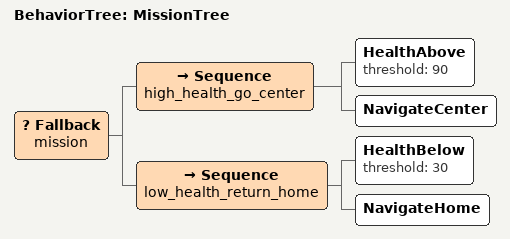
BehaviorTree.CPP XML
<root BTCPP_format="4">
<BehaviorTree ID="MissionTree">

    <Fallback name="mission">

        <Sequence name="high_health_go_center">
            <HealthAbove threshold="90"/>
            <NavigateCenter/>
        </Sequence>

        <Sequence name="low_health_return_home">
            <HealthBelow threshold="30"/>
            <NavigateHome/>
        </Sequence>

    </Fallback>

</BehaviorTree>
</root>
